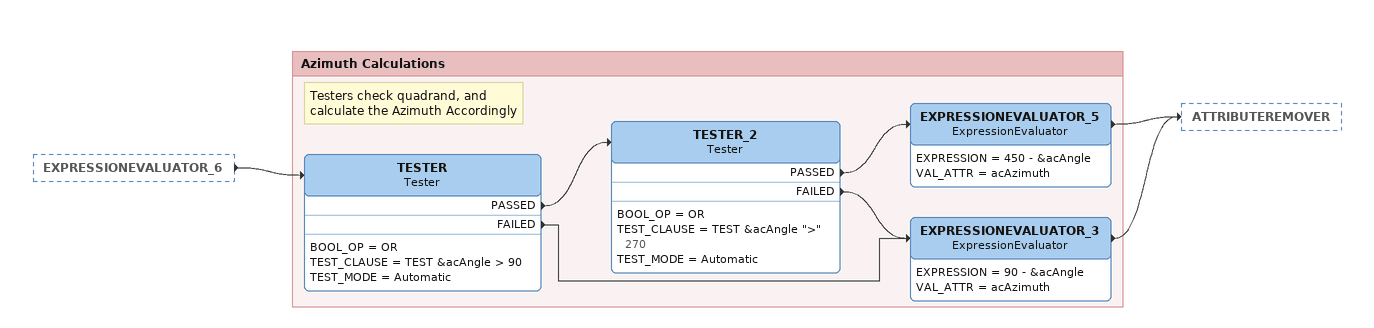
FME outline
EXPRESSIONEVALUATOR_6 [outside]
    -> TESTER

Bookmark: Azimuth Calculations
Note: Testers check quadrand, and calculate the Azimuth Accordingly
TESTER: Tester
    BOOL_OP = OR
    TEST_CLAUSE = TEST &acAngle > 90
    TEST_MODE = Automatic
    PASSED -> TESTER_2
    FAILED -> EXPRESSIONEVALUATOR_3
TESTER_2: Tester
    BOOL_OP = OR
    TEST_CLAUSE = TEST &acAngle ">" 270
    TEST_MODE = Automatic
    PASSED -> EXPRESSIONEVALUATOR_5
    FAILED -> EXPRESSIONEVALUATOR_3
EXPRESSIONEVALUATOR_5: ExpressionEvaluator
    EXPRESSION = 450 - &acAngle
    VAL_ATTR = acAzimuth
    -> ATTRIBUTEREMOVER
EXPRESSIONEVALUATOR_3: ExpressionEvaluator
    EXPRESSION = 90 - &acAngle
    VAL_ATTR = acAzimuth
    -> ATTRIBUTEREMOVER
